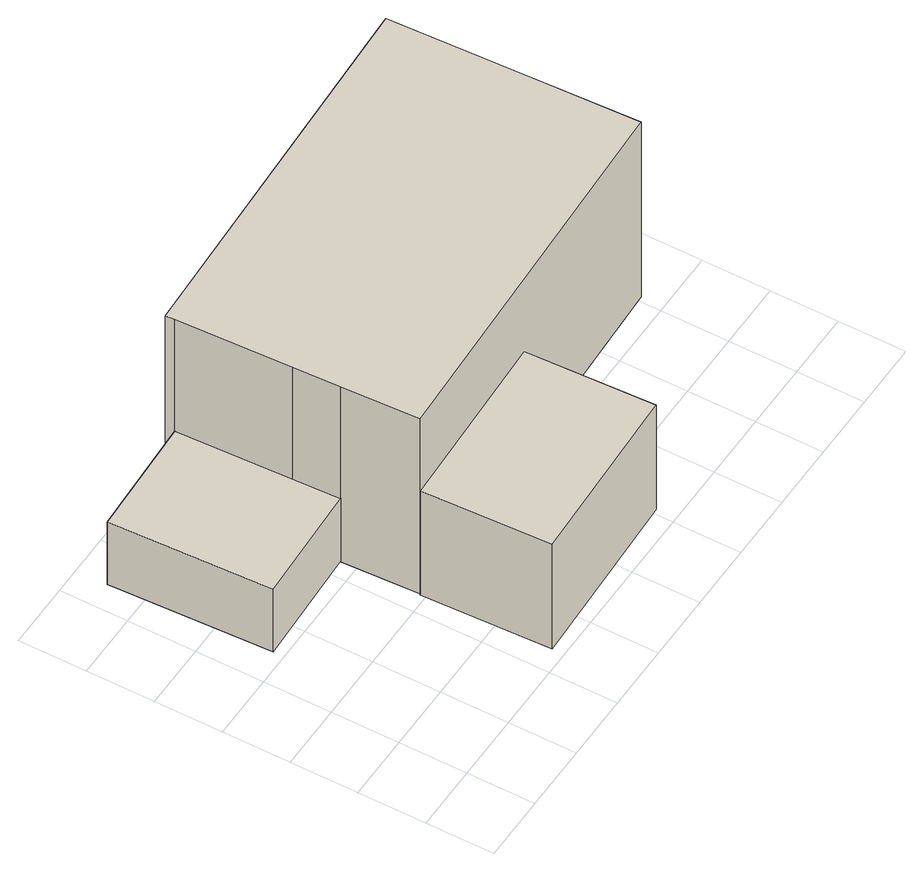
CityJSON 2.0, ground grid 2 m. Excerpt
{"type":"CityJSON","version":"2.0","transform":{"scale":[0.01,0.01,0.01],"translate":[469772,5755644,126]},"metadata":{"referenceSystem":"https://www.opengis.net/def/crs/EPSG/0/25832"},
"CityObjects":{
"building1":{"type":"Building","attributes":{"Gemeindeschluessel":"05711000","function":"31001_1010"},"address":[{"country":"Germany","locality":"Bielefeld","thoroughfareNumber":"54","thoroughfareName":"Oberkampweg"}],"children":["building1-1","building1-2","building1-3"]},
"building1-1":{"type":"BuildingPart","attributes":{"BezugspunktDach":"2000","measuredHeight":8.36},"parents":["building1"],"geometry":[{"type":"Solid","lod":"1","boundaries":[[[[0,1,2,3,4,5,6,7]],[[8,9,10,11,12,13,14,15]],[[8,15,7,6]],[[9,8,6,5]],[[10,9,5,4]],[[11,10,4,3]],[[12,11,3,2]],[[13,12,2,1]],[[14,13,1,0]],[[15,14,0,7]]]]}]},
"building1-2":{"type":"BuildingPart","attributes":{"BezugspunktDach":"2000","measuredHeight":2.33},"address":[{"country":"Germany","locality":"Bielefeld","thoroughfareNumber":"54","thoroughfareName":"Oberkampweg"}],"parents":["building1"],"geometry":[{"type":"Solid","lod":"1","boundaries":[[[[16,17,18,19]],[[20,21,22,23]],[[20,23,19,18]],[[21,20,18,17]],[[22,21,17,16]],[[23,22,16,19]]]]}]},
"building1-3":{"type":"BuildingPart","attributes":{"BezugspunktDach":"2000","measuredHeight":4.71},"address":[{"country":"Germany","locality":"Bielefeld","thoroughfareNumber":"54","thoroughfareName":"Oberkampweg"}],"parents":["building1"],"geometry":[{"type":"Solid","lod":"1","boundaries":[[[[24,25,26,27]],[[28,29,30,31]],[[28,31,27,26]],[[29,28,26,25]],[[30,29,25,24]],[[31,30,24,27]]]]}]}
},
"vertices":[
[1597,831,725],[1581,1198,725],[426,1148,725],[428,1120,725],[442,782,725],[448,643,725],[458,416,725],[1612,465,725],[458,416,72],[448,643,72],[442,782,72],[428,1120,72],[426,1148,72],[1581,1198,72],[1597,831,72],[1612,465,72],
[428,1120,308],[75,1105,308],[95,628,308],[448,643,308],[95,628,75],[75,1105,75],[428,1120,75],[448,643,75],
[1000,439,457],[458,416,457],[474,36,457],[1016,59,457],[474,36,67],[458,416,67],[1000,439,67],[1016,59,67]
]}
